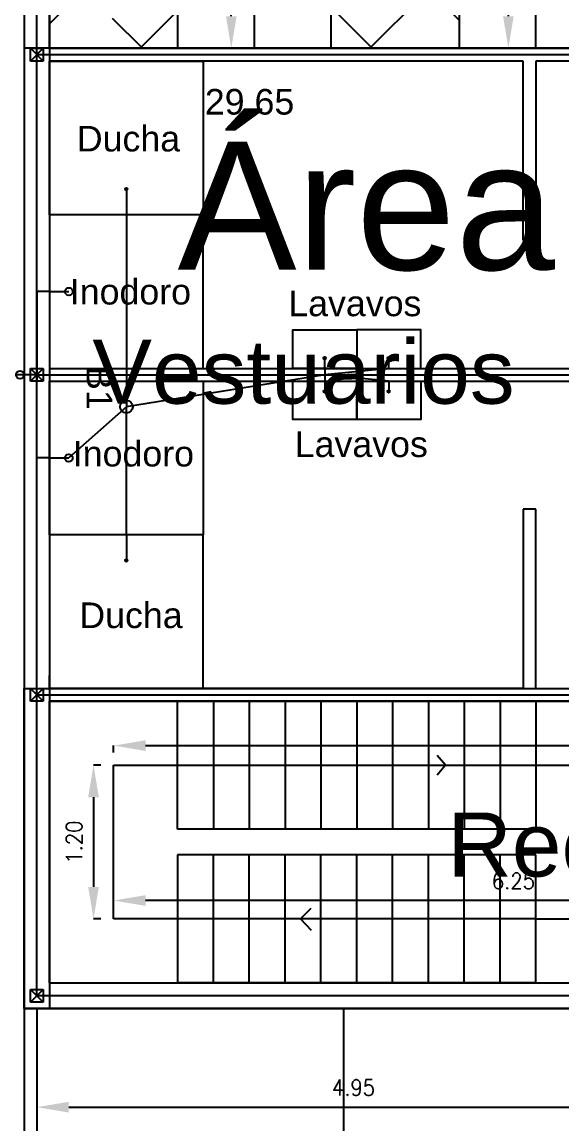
# Model space of a CAD drawing. Header units: inches. Extents: x 72863 to 73068, y 49095 to 49225.
# Drawn here: x 73046.79 to 73051.01, y 49159.34 to 49167.94 of the extents above; entities that cross this region are included whole.
import ezdxf

# ---------------------------------------------------------------- set-up
doc = ezdxf.new("R2010")
doc.units = ezdxf.units.IN
for name, color, linetype in [('Aguas pluviales', 140, 'Continuous'), ('Aguas sanitarias', 140, 'Continuous'), ('Auxiliar', 240, 'Continuous'), ('Cotas_IncendiosP0', 30, 'Continuous'), ('Cotas_IncendiosP1', 30, 'Continuous'), ('Elementos_A_P0', 251, 'Continuous'), ('Escaleras', 50, 'Continuous'), ('Exteriores', 7, 'Continuous'), ('IncendiosP0', 1, 'Continuous'), ('IncendiosP1', 1, 'Continuous'), ('P0', 5, 'Continuous'), ('P0 Paredes interiores', 102, 'Continuous'), ('P0 Texto', 7, 'Continuous'), ('P0_Elementos', 44, 'Continuous'), ('P1', 3, 'Continuous'), ('P1 Paredes interiores', 76, 'Continuous'), ('Pared exterior nave', 26, 'Continuous'), ('Pilares', 240, 'Continuous')]:
    doc.layers.add(name, color=color, linetype=linetype)
doc.layers.add('Cotas', color=200, linetype='Continuous', lineweight=9)
doc.layers.add('Límites', color=6, linetype='Continuous', lineweight=9)
doc.styles.add('80-100', font='romans.shx', dxfattribs={"width": 0.9, "height": 0.125})
doc.styles.get("Standard").update_dxf_attribs({"font": 'arial.ttf'})
doc.dimstyles.new('Copia de 100_conlineas', dxfattribs={"dimtxt": 0.125, "dimasz": 0.25, "dimexe": 0, "dimexo": 0.1, "dimgap": 0.09, "dimtad": 1, "dimzin": 4, "dimdsep": 46, "dimtxsty": '80-100', "dimcen": 0.1, "dimclrd": 256, "dimclre": 256, "dimclrt": 256, "dimadec": 0, "dimazin": 0, "dimtfac": 1, "dimtix": 1, "dimtmove": 2, "dimatfit": 3, "dimfxl": 1, "dimtvp": 1.058824, "dimtolj": 1, "dimtzin": 1, "dimarcsym": 0})
doc.dimstyles.new('Mod ISO-25', dxfattribs={"dimtxt": 0.125, "dimasz": 0.25, "dimexe": 0, "dimexo": 0.1, "dimgap": 0.09, "dimtad": 1, "dimzin": 12, "dimdsep": 46, "dimtxsty": '80-100', "dimcen": 0.1, "dimclrd": 256, "dimclre": 256, "dimclrt": 256, "dimadec": 0, "dimazin": 0, "dimtfac": 1, "dimtix": 1, "dimtmove": 2, "dimatfit": 3, "dimfxl": 1, "dimtolj": 1, "dimarcsym": 0})

# ---------------------------------------------------------------- blocks, each defined once
blk = doc.blocks.new('*D350')
at = {"layer": 'Cotas', "lineweight": -2, "transparency": 16777216}
for p, q in [((73046.9071, 49160.2388), (73046.9071, 49159.4689)), ((73051.8571, 49160.2388), (73051.8571, 49159.4689)), ((73047.1571, 49159.4689), (73051.6071, 49159.4689))]:
    blk.add_line(p, q, dxfattribs=at)
at = {"layer": 'Cotas', "transparency": 16777216}
for points in [[(73047.1571, 49159.5106), (73047.1571, 49159.4272), (73046.9071, 49159.4689)], [(73051.6071, 49159.5106), (73051.6071, 49159.4272), (73051.8571, 49159.4689)]]:
    blk.add_solid(points, dxfattribs=at)
at = {"layer": 'Defpoints', "color": 0, "transparency": 16777216}
for p in [(73046.9071, 49160.3388), (73051.8571, 49160.3388), (73051.8571, 49159.4689)]:
    blk.add_point(p, dxfattribs=at)
at = {"layer": 'Cotas', "transparency": 16777216, "insert": (73049.3821, 49159.6214), "char_height": 0.125, "attachment_point": 5, "style": '80-100'}
blk.add_mtext('\\A1;4.95', dxfattribs=at)
blk = doc.blocks.new('*D351')
at = {"layer": 'Cotas', "lineweight": -2, "transparency": 16777216}
for p, q in [((73046.9071, 49160.2388), (73046.9071, 49157.5347)), ((73056.8071, 49160.2388), (73056.8071, 49157.5347)), ((73047.1571, 49157.5347), (73056.5571, 49157.5347))]:
    blk.add_line(p, q, dxfattribs=at)
at = {"layer": 'Cotas', "transparency": 16777216}
for points in [[(73047.1571, 49157.5763), (73047.1571, 49157.493), (73046.9071, 49157.5347)], [(73056.5571, 49157.5763), (73056.5571, 49157.493), (73056.8071, 49157.5347)]]:
    blk.add_solid(points, dxfattribs=at)
at = {"layer": 'Defpoints', "color": 0, "transparency": 16777216}
for p in [(73046.9071, 49160.3388), (73056.8071, 49160.3388), (73056.8071, 49157.5347)]:
    blk.add_point(p, dxfattribs=at)
at = {"layer": 'Cotas', "transparency": 16777216, "insert": (73051.8571, 49157.6872), "char_height": 0.125, "attachment_point": 5, "style": '80-100'}
blk.add_mtext('\\A1;9.9', dxfattribs=at)
blk = doc.blocks.new('*D352')
at = {"layer": 'Cotas', "lineweight": -2, "transparency": 16777216}
for p, q in [((73046.9071, 49160.2388), (73046.9071, 49155.4054)), ((73066.7071, 49160.2388), (73066.7071, 49155.4054)), ((73047.1571, 49155.4054), (73066.4571, 49155.4054))]:
    blk.add_line(p, q, dxfattribs=at)
at = {"layer": 'Cotas', "transparency": 16777216}
for points in [[(73047.1571, 49155.447), (73047.1571, 49155.3637), (73046.9071, 49155.4054)], [(73066.4571, 49155.447), (73066.4571, 49155.3637), (73066.7071, 49155.4054)]]:
    blk.add_solid(points, dxfattribs=at)
at = {"layer": 'Defpoints', "color": 0, "transparency": 16777216}
for p in [(73046.9071, 49160.3388), (73066.7071, 49160.3388), (73066.7071, 49155.4054)]:
    blk.add_point(p, dxfattribs=at)
at = {"layer": 'Cotas', "transparency": 16777216, "insert": (73056.8071, 49155.5579), "char_height": 0.125, "attachment_point": 5, "style": '80-100'}
blk.add_mtext('\\A1;19.8', dxfattribs=at)
blk = doc.blocks.new('*D359')
at = {"layer": 'Cotas_IncendiosP1', "lineweight": -2, "transparency": 16777216}
for p, q in [((73047.5071, 49161.0388), (73047.5071, 49161.0827)), ((73053.5071, 49161.0827), (73047.7571, 49161.0827)), ((73053.7571, 49161.0388), (73053.7571, 49161.0827))]:
    blk.add_line(p, q, dxfattribs=at)
at = {"layer": 'Cotas_IncendiosP1', "transparency": 16777216}
for points in [[(73047.7571, 49161.1243), (73047.7571, 49161.041), (73047.5071, 49161.0827)], [(73053.5071, 49161.1243), (73053.5071, 49161.041), (73053.7571, 49161.0827)]]:
    blk.add_solid(points, dxfattribs=at)
at = {"layer": 'Defpoints', "color": 0, "transparency": 16777216}
for p in [(73047.5071, 49161.0827), (73047.5071, 49160.9388), (73053.7571, 49160.9388)]:
    blk.add_point(p, dxfattribs=at)
at = {"layer": 'Cotas_IncendiosP1', "transparency": 16777216, "insert": (73050.6321, 49161.2352), "char_height": 0.125, "attachment_point": 5, "style": '80-100'}
blk.add_mtext('\\A1;6.25', dxfattribs=at)
blk = doc.blocks.new('*D360')
at = {"layer": 'Cotas_IncendiosP1', "lineweight": -2, "transparency": 16777216}
for p, q in [((73047.4071, 49162.1388), (73047.3502, 49162.1388)), ((73047.3502, 49161.8888), (73047.3502, 49161.1888)), ((73047.4071, 49160.9388), (73047.3502, 49160.9388))]:
    blk.add_line(p, q, dxfattribs=at)
at = {"layer": 'Cotas_IncendiosP1', "transparency": 16777216}
for points in [[(73047.3085, 49161.8888), (73047.3919, 49161.8888), (73047.3502, 49162.1388)], [(73047.3085, 49161.1888), (73047.3919, 49161.1888), (73047.3502, 49160.9388)]]:
    blk.add_solid(points, dxfattribs=at)
at = {"layer": 'Defpoints', "color": 0, "transparency": 16777216}
for p in [(73047.5071, 49162.1388), (73047.3502, 49160.9388), (73047.5071, 49160.9388)]:
    blk.add_point(p, dxfattribs=at)
at = {"layer": 'Cotas_IncendiosP1', "transparency": 16777216, "insert": (73047.1977, 49161.5388), "char_height": 0.125, "attachment_point": 5, "rotation": 90, "style": '80-100'}
blk.add_mtext('\\A1;1.20', dxfattribs=at)
blk = doc.blocks.new('*D361')
at = {"layer": 'Cotas_IncendiosP1', "lineweight": -2, "transparency": 16777216}
for p, q in [((73047.5071, 49162.2388), (73047.5071, 49162.2924)), ((73047.7571, 49162.2924), (73055.0196, 49162.2924)), ((73055.2696, 49162.2388), (73055.2696, 49162.2924))]:
    blk.add_line(p, q, dxfattribs=at)
at = {"layer": 'Cotas_IncendiosP1', "transparency": 16777216}
for points in [[(73047.7571, 49162.3341), (73047.7571, 49162.2507), (73047.5071, 49162.2924)], [(73055.0196, 49162.3341), (73055.0196, 49162.2507), (73055.2696, 49162.2924)]]:
    blk.add_solid(points, dxfattribs=at)
at = {"layer": 'Defpoints', "color": 0, "transparency": 16777216}
for p in [(73055.2696, 49162.2924), (73047.5071, 49162.1388), (73055.2696, 49162.1388)]:
    blk.add_point(p, dxfattribs=at)
at = {"layer": 'Cotas_IncendiosP1', "transparency": 16777216, "insert": (73051.3883, 49162.4449), "char_height": 0.125, "attachment_point": 5, "style": '80-100'}
blk.add_mtext('\\A1;7.76', dxfattribs=at)
blk = doc.blocks.new('*D405')
at = {"layer": 'Cotas_IncendiosP0', "lineweight": -2, "transparency": 16777216}
for p, q in [((73048.5071, 49172.7388), (73048.4268, 49172.7388)), ((73048.4268, 49167.9888), (73048.4268, 49172.4888)), ((73048.5071, 49167.7388), (73048.4268, 49167.7388))]:
    blk.add_line(p, q, dxfattribs=at)
at = {"layer": 'Cotas_IncendiosP0', "transparency": 16777216}
for points in [[(73048.3852, 49172.4888), (73048.4685, 49172.4888), (73048.4268, 49172.7388)], [(73048.3852, 49167.9888), (73048.4685, 49167.9888), (73048.4268, 49167.7388)]]:
    blk.add_solid(points, dxfattribs=at)
at = {"layer": 'Defpoints', "color": 0, "transparency": 16777216}
for p in [(73048.4268, 49172.7388), (73048.6071, 49172.7388), (73048.6071, 49167.7388)]:
    blk.add_point(p, dxfattribs=at)
at = {"layer": 'Cotas_IncendiosP0', "transparency": 16777216, "insert": (73048.2743, 49170.2388), "char_height": 0.125, "attachment_point": 5, "rotation": 90, "style": '80-100'}
blk.add_mtext('\\A1;5.00', dxfattribs=at)
blk = doc.blocks.new('*D406')
at = {"layer": 'Cotas_IncendiosP0', "lineweight": -2, "transparency": 16777216}
for p, q in [((73050.7071, 49172.7388), (73050.5925, 49172.7388)), ((73050.5925, 49167.9888), (73050.5925, 49172.4888)), ((73050.7071, 49167.7388), (73050.5925, 49167.7388))]:
    blk.add_line(p, q, dxfattribs=at)
at = {"layer": 'Cotas_IncendiosP0', "transparency": 16777216}
for points in [[(73050.5509, 49172.4888), (73050.6342, 49172.4888), (73050.5925, 49172.7388)], [(73050.5509, 49167.9888), (73050.6342, 49167.9888), (73050.5925, 49167.7388)]]:
    blk.add_solid(points, dxfattribs=at)
at = {"layer": 'Defpoints', "color": 0, "transparency": 16777216}
for p in [(73050.5925, 49172.7388), (73050.8071, 49172.7388), (73050.8071, 49167.7388)]:
    blk.add_point(p, dxfattribs=at)
at = {"layer": 'Cotas_IncendiosP0', "transparency": 16777216, "insert": (73050.44, 49170.2388), "char_height": 0.125, "attachment_point": 5, "rotation": 90, "style": '80-100'}
blk.add_mtext('\\A1;5.00', dxfattribs=at)

msp = doc.modelspace()

# ---------------------------------------------------------------- hatches: boundary and pattern name
at = {"layer": 'P0_Elementos'}
h = msp.add_hatch(dxfattribs=at)
h.set_pattern_fill('ANSI38', color=256, scale=0.2)
h.set_pattern_definition([(45, (73014.496, 49132.724), (-0.449013, 0.449013), []), (135, (73014.496, 49132.724), (-1.3470384, 0.449013), [1.5875, -0.9525])])
h.paths.add_polyline_path([(73050.2071, 49172.2388), (73049.2071, 49172.2388), (73049.2071, 49167.7388), (73050.2071, 49167.7388)])
h.paths.add_polyline_path([(73048.0071, 49172.2388), (73047.0071, 49172.2388), (73047.0071, 49167.7388), (73048.0071, 49167.7388)])
h.paths.add_polyline_path([(73052.4071, 49172.2388), (73051.4071, 49172.2388), (73051.4071, 49167.7388), (73052.4071, 49167.7388)])
h.paths.add_polyline_path([(73056.3071, 49171.7388), (73053.4177, 49171.7388), (73053.4177, 49168.9388), (73056.3071, 49168.9388)])
h.paths.add_polyline_path([(73056.3071, 49167.7388), (73052.9071, 49167.7388), (73052.9071, 49166.2388), (73056.3071, 49166.2388)])
h.paths.add_polyline_path([(73056.3071, 49165.2388), (73052.9071, 49165.2388), (73052.9071, 49163.7388), (73056.3071, 49163.7388)])
h.paths.add_polyline_path([(73056.3071, 49174.7388), (73047.0071, 49174.7388), (73047.0071, 49173.2388), (73056.3071, 49173.2388)])
h.paths.add_polyline_path([(73056.3071, 49177.2388), (73047.0071, 49177.2388), (73047.0071, 49175.7388), (73056.3071, 49175.7388)])
h.paths.add_polyline_path([(73061.4571, 49174.7388), (73057.3071, 49174.7388), (73057.3071, 49170.5888), (73061.4571, 49170.5888)])
h.paths.add_polyline_path([(73066.6071, 49174.7388), (73062.4571, 49174.7388), (73062.4571, 49170.5888), (73066.6071, 49170.5888)])
h.paths.add_polyline_path([(73061.4571, 49169.0888), (73057.3071, 49169.0888), (73057.3071, 49164.9388), (73061.4571, 49164.9388)])
h.paths.add_polyline_path([(73066.6071, 49169.0888), (73062.4571, 49169.0888), (73062.4571, 49164.9388), (73066.6071, 49164.9388)])
h.paths.add_polyline_path([(73061.4571, 49163.7388), (73057.8571, 49163.7388), (73057.8571, 49161.4388), (73061.4571, 49161.4388)])
h.paths.add_polyline_path([(73066.6071, 49163.7388), (73062.4571, 49163.7388), (73062.4571, 49160.4388), (73066.6071, 49160.4388)])

# ---------------------------------------------------------------- linework, layer by layer
at = {"layer": 'Aguas pluviales'}
for p, q in [((73046.8071, 49196.4888), (73046.8071, 49160.2388)), ((73047.0071, 49196.4888), (73047.0071, 49160.2388)), ((73046.8071, 49160.2388), (73066.8071, 49160.2388))]:
    msp.add_line(p, q, dxfattribs=at)
msp.add_circle((73046.7756, 49165.1888), 0.0315, dxfattribs=at)
at = {"layer": 'Aguas sanitarias'}
for p, q in [((73047.6071, 49166.6388), (73047.6071, 49164.9388)), ((73047.0071, 49165.8388), (73046.9071, 49165.8388)), ((73046.9071, 49165.8388), (73046.9071, 49165.2388)), ((73047.0071, 49165.8388), (73047.1571, 49165.8388)), ((73049.1571, 49165.2388), (73049.1571, 49165.3188)), ((73049.6571, 49165.2388), (73049.6571, 49165.3188)), ((73046.9071, 49165.2388), (73046.9071, 49165.1388)), ((73049.1571, 49165.2388), (73049.1571, 49165.1388)), ((73049.6571, 49165.2388), (73049.1571, 49165.1888)), ((73046.9071, 49165.1888), (73046.4071, 49165.1888)), ((73046.9071, 49164.5388), (73046.9071, 49165.1388)), ((73049.1571, 49165.1888), (73047.6071, 49164.9388)), ((73049.6571, 49165.1388), (73049.1571, 49165.1888)), ((73049.1571, 49165.1388), (73049.1571, 49165.0588)), ((73049.6571, 49165.1388), (73049.6571, 49165.0588)), ((73047.6071, 49164.9388), (73047.1571, 49164.5388)), ((73047.6071, 49163.9388), (73047.6071, 49164.9388)), ((73047.0071, 49164.5388), (73046.9071, 49164.5388)), ((73047.0071, 49164.5388), (73047.1571, 49164.5388)), ((73047.6071, 49163.9388), (73047.6071, 49163.7388))]:
    msp.add_line(p, q, dxfattribs=at)
for centre, radius in [((73047.6071, 49166.6388), 0.01), ((73047.1571, 49165.8388), 0.03), ((73049.1571, 49165.3188), 0.01), ((73049.6571, 49165.3188), 0.01), ((73049.1571, 49165.0588), 0.01), ((73049.6571, 49165.0588), 0.01), ((73047.6071, 49164.9388), 0.05), ((73047.1571, 49164.5388), 0.03), ((73047.6071, 49163.7388), 0.01)]:
    msp.add_circle(centre, radius, dxfattribs=at)
at = {"layer": 'Auxiliar'}
for p, q in [((73046.9071, 49160.3388), (73046.9071, 49196.3637)), ((73046.9071, 49167.6888), (73066.7071, 49167.6888)), ((73046.9071, 49165.1888), (73066.7071, 49165.1888)), ((73046.9071, 49162.6888), (73066.7071, 49162.6888)), ((73066.7071, 49160.3388), (73046.9071, 49160.3388))]:
    msp.add_line(p, q, dxfattribs=at)
at = {"layer": 'Elementos_A_P0'}
msp.add_line((73050.1071, 49162.7388), (73049.6071, 49162.7388), dxfattribs=at)
for points in [[(73047.0071, 49167.6388), (73048.2071, 49167.6388), (73048.2071, 49166.4388), (73047.0071, 49166.4388)], [(73047.0071, 49165.2388), (73048.2071, 49165.2388), (73048.2071, 49166.4388), (73047.0071, 49166.4388)], [(73049.4071, 49165.2388), (73048.9071, 49165.2388), (73048.9071, 49165.5388), (73049.4071, 49165.5388)], [(73049.4071, 49165.2388), (73049.9071, 49165.2388), (73049.9071, 49165.5388), (73049.4071, 49165.5388)], [(73047.0071, 49165.1388), (73048.2071, 49165.1388), (73048.2071, 49163.9388), (73047.0071, 49163.9388)], [(73048.9071, 49165.1388), (73049.4071, 49165.1388), (73049.4071, 49164.8388), (73048.9071, 49164.8388)], [(73049.4071, 49165.1388), (73049.9071, 49165.1388), (73049.9071, 49164.8388), (73049.4071, 49164.8388)], [(73047.0071, 49162.7388), (73048.2071, 49162.7388), (73048.2071, 49163.9388), (73047.0071, 49163.9388)]]:
    msp.add_lwpolyline(points, close=True, dxfattribs=at)
at = {"layer": 'Escaleras'}
for p, q in [((73047.0071, 49160.4388), (73047.0071, 49162.6388)), ((73050.8071, 49162.6388), (73047.0071, 49162.6388)), ((73048.0071, 49161.6388), (73048.0071, 49162.6388)), ((73048.2871, 49162.6388), (73048.2871, 49161.6388)), ((73048.5671, 49162.6388), (73048.5671, 49161.6388)), ((73048.8471, 49162.6388), (73048.8471, 49161.6388)), ((73049.1271, 49162.6388), (73049.1271, 49161.6388)), ((73049.4071, 49162.6388), (73049.4071, 49161.6388)), ((73049.6871, 49162.6388), (73049.6871, 49161.6388)), ((73049.9671, 49162.6388), (73049.9671, 49161.6388)), ((73050.2471, 49162.6388), (73050.2471, 49161.6388)), ((73050.5271, 49162.6388), (73050.5271, 49161.6388)), ((73050.1011, 49162.1388), (73050.0359, 49162.2158)), ((73048.9748, 49162.1388), (73050.1011, 49162.1388)), ((73050.1011, 49162.1388), (73050.0359, 49162.0618)), ((73050.8071, 49161.6388), (73048.0071, 49161.6388)), ((73050.8071, 49161.4388), (73048.0071, 49161.4388)), ((73048.0071, 49161.4388), (73048.0071, 49160.4388)), ((73048.2871, 49160.4388), (73048.2871, 49161.4388)), ((73048.5671, 49160.4388), (73048.5671, 49161.4388)), ((73048.8471, 49160.4388), (73048.8471, 49161.4388)), ((73049.1271, 49160.4388), (73049.1271, 49161.4388)), ((73049.4071, 49160.4388), (73049.4071, 49161.4388)), ((73049.6871, 49160.4388), (73049.6871, 49161.4388)), ((73049.9671, 49160.4388), (73049.9671, 49161.4388)), ((73050.2471, 49160.4388), (73050.2471, 49161.4388)), ((73050.5271, 49160.4388), (73050.5271, 49161.4388)), ((73048.9689, 49160.9388), (73049.0519, 49161.0217)), ((73050.1367, 49160.9388), (73048.9689, 49160.9388)), ((73048.9689, 49160.9388), (73049.0519, 49160.8499)), ((73047.0071, 49160.4388), (73048.0071, 49160.4388)), ((73048.2871, 49160.4388), (73048.0071, 49160.4388)), ((73048.5671, 49160.4388), (73048.2871, 49160.4388)), ((73048.8471, 49160.4388), (73048.5671, 49160.4388)), ((73049.1271, 49160.4388), (73048.8471, 49160.4388)), ((73049.4071, 49160.4388), (73049.1271, 49160.4388)), ((73049.6871, 49160.4388), (73049.4071, 49160.4388)), ((73049.9671, 49160.4388), (73049.6871, 49160.4388)), ((73050.2471, 49160.4388), (73049.9671, 49160.4388)), ((73050.5271, 49160.4388), (73050.2471, 49160.4388)), ((73050.8071, 49160.4388), (73050.5271, 49160.4388))]:
    msp.add_line(p, q, dxfattribs=at)
for points in [[(73050.8071, 49162.6388), (73050.8071, 49161.6388)], [(73050.8071, 49160.4388), (73050.8071, 49161.4388)]]:
    msp.add_lwpolyline(points, dxfattribs=at)
at = {"layer": 'Exteriores'}
for p, q in [((73046.8071, 49160.2388), (73046.8071, 49155.2388)), ((73049.3071, 49160.2388), (73046.8071, 49160.2388)), ((73049.3071, 49155.2388), (73049.3071, 49160.2388)), ((73051.8071, 49160.2388), (73049.3071, 49160.2388))]:
    msp.add_line(p, q, dxfattribs=at)
at = {"layer": 'IncendiosP0'}
for p, q in [((73048.6071, 49167.7388), (73048.6071, 49172.7388)), ((73050.8071, 49167.7388), (73050.8071, 49172.7388))]:
    msp.add_line(p, q, dxfattribs=at)
at = {"layer": 'IncendiosP1'}
for p, q in [((73047.5071, 49160.9388), (73047.5071, 49162.1388)), ((73047.5071, 49162.1388), (73048.0071, 49162.1388)), ((73048.0071, 49162.1388), (73050.8071, 49162.1388)), ((73050.8071, 49162.1388), (73053.7821, 49162.1388)), ((73050.8071, 49160.9388), (73047.5071, 49160.9388)), ((73050.8071, 49160.9388), (73053.7571, 49160.9388))]:
    msp.add_line(p, q, dxfattribs=at)
at = {"layer": 'Límites'}
msp.add_lwpolyline([(73046.8071, 49150.5388), (73046.8071, 49200.5388), (73066.8071, 49200.5388)], dxfattribs=at)
at = {"layer": 'P0'}
for p, q in [((73046.8071, 49196.4888), (73046.8071, 49160.2388)), ((73051.8071, 49167.7388), (73046.8071, 49167.7388)), ((73046.8071, 49165.2388), (73046.8171, 49165.2388)), ((73046.8071, 49160.2388), (73066.8071, 49160.2388))]:
    msp.add_line(p, q, dxfattribs=at)
msp.add_lwpolyline([(73046.8071, 49162.7388), (73056.8071, 49162.7388), (73056.8071, 49160.2388)], dxfattribs=at)
at = {"layer": 'P0 Paredes interiores'}
for p, q in [((73047.0071, 49167.7388), (73051.9071, 49167.7388)), ((73050.7071, 49167.6388), (73047.0071, 49167.6388)), ((73050.7071, 49166.2388), (73050.7071, 49167.6388)), ((73051.8071, 49167.6388), (73050.8071, 49167.6388)), ((73050.8071, 49167.6388), (73050.8071, 49166.2388)), ((73050.8071, 49166.2388), (73050.7071, 49166.2388)), ((73047.0071, 49165.2388), (73051.8071, 49165.2388)), ((73047.0071, 49165.1388), (73051.8071, 49165.1388)), ((73050.8071, 49164.1388), (73050.7071, 49164.1388)), ((73050.7071, 49164.1388), (73050.7071, 49162.7388)), ((73050.8071, 49162.7388), (73050.8071, 49164.1388)), ((73050.5071, 49162.7388), (73047.0071, 49162.7388)), ((73050.7071, 49162.7388), (73050.5071, 49162.7388)), ((73050.8071, 49162.7388), (73051.8071, 49162.7388)), ((73056.7571, 49162.6388), (73047.0071, 49162.6388))]:
    msp.add_line(p, q, dxfattribs=at)
at = {"layer": 'P0_Elementos'}
for points in [[(73047.0071, 49172.2388), (73048.0071, 49172.2388), (73048.0071, 49167.7388), (73047.0071, 49167.7388)], [(73049.2071, 49172.2388), (73050.2071, 49172.2388), (73050.2071, 49167.7388), (73049.2071, 49167.7388)]]:
    msp.add_lwpolyline(points, close=True, dxfattribs=at)
at = {"layer": 'P1'}
for points in [[(73046.8071, 49160.2388), (73066.8071, 49160.2388), (73066.8071, 49175.2388), (73061.8071, 49175.2388), (73061.8071, 49165.2388), (73066.8071, 49165.2388)], [(73046.8071, 49160.2388), (73046.8071, 49162.7388), (73056.8071, 49162.7388), (73056.8071, 49165.2388)]]:
    msp.add_lwpolyline(points, dxfattribs=at)
at = {"layer": 'P1 Paredes interiores'}
for p, q in [((73047.0071, 49162.7388), (73056.7571, 49162.7388)), ((73047.0071, 49162.6388), (73056.7571, 49162.6388))]:
    msp.add_line(p, q, dxfattribs=at)
at = {"layer": 'Pared exterior nave'}
for p, q in [((73046.8071, 49196.4888), (73046.8071, 49160.2388)), ((73047.0071, 49167.7388), (73047.0071, 49196.0388)), ((73047.0071, 49167.6388), (73047.0071, 49165.3388)), ((73047.0071, 49165.3388), (73047.0071, 49165.2388)), ((73047.0071, 49165.1388), (73047.0071, 49162.8388)), ((73047.0071, 49162.7388), (73047.0071, 49162.8388)), ((73047.0071, 49162.6388), (73047.0071, 49160.4388)), ((73047.0071, 49160.4388), (73052.2571, 49160.4388)), ((73052.2571, 49160.2388), (73046.8071, 49160.2388))]:
    msp.add_line(p, q, dxfattribs=at)
at = {"layer": 'Pilares'}
for p, q in [((73046.8571, 49167.7388), (73046.9571, 49167.7388)), ((73046.8571, 49167.6388), (73046.8571, 49167.7388)), ((73046.8571, 49167.7388), (73046.9571, 49167.6388)), ((73046.9571, 49167.7388), (73046.8571, 49167.6388)), ((73046.9571, 49167.7388), (73046.9571, 49167.6388)), ((73046.9571, 49167.6388), (73046.8571, 49167.6388)), ((73046.8571, 49165.2388), (73046.9571, 49165.2388)), ((73046.8571, 49165.1388), (73046.8571, 49165.2388)), ((73046.8571, 49165.2388), (73046.9571, 49165.1388)), ((73046.9571, 49165.2388), (73046.8571, 49165.1388)), ((73046.9571, 49165.2388), (73046.9571, 49165.1388)), ((73046.9571, 49165.1388), (73046.8571, 49165.1388)), ((73046.8571, 49162.7388), (73046.9571, 49162.7388)), ((73046.8571, 49162.6388), (73046.8571, 49162.7388)), ((73046.8571, 49162.7388), (73046.9571, 49162.6388)), ((73046.9571, 49162.7388), (73046.8571, 49162.6388)), ((73046.9571, 49162.7388), (73046.9571, 49162.6388)), ((73046.9571, 49162.6388), (73046.8571, 49162.6388)), ((73046.8571, 49160.3888), (73046.9571, 49160.3888)), ((73046.8571, 49160.2888), (73046.8571, 49160.3888)), ((73046.8571, 49160.3888), (73046.9571, 49160.2888)), ((73046.9571, 49160.3888), (73046.8571, 49160.2888)), ((73046.9571, 49160.3888), (73046.9571, 49160.2888)), ((73046.9571, 49160.2888), (73046.8571, 49160.2888))]:
    msp.add_line(p, q, dxfattribs=at)

# ---------------------------------------------------------------- texts
at = {"layer": 'Aguas pluviales', "insert": (73048.0061, 49167.0082), "char_height": 1, "attachment_point": 1}
msp.add_mtext_dynamic_manual_height_columns('Área 100', width=13.091936, gutter_width=12.5, heights=[3.853], dxfattribs=at)
at = {"layer": 'Aguas pluviales', "insert": (73047.4968, 49165.2569), "char_height": 0.2, "attachment_point": 1, "rotation": 270}
msp.add_mtext_dynamic_manual_height_columns('B1', width=10.693228, gutter_width=12.5, heights=[0], dxfattribs=at)
at = {"layer": 'Cotas_IncendiosP0', "insert": (73048.2201, 49167.4206), "char_height": 0.2, "attachment_point": 1}
msp.add_mtext_dynamic_manual_height_columns('29.65', width=0.701109, gutter_width=1, heights=[0], dxfattribs=at)
at = {"layer": 'Elementos_A_P0', "char_height": 0.2, "attachment_point": 1}
for s, width, insert in [('Ducha', 0.346964, (73047.2196, 49167.1327)), ('Inodoro', 0.500539, (73047.1648, 49165.9374)), ('Lavavos', 0.756496, (73048.8723, 49165.8461)), ('Inodoro', 0.500539, (73047.1879, 49164.6723)), ('Lavavos', 0.756496, (73048.9228, 49164.7462)), ('Ducha', 0.346964, (73047.2391, 49163.4104))]:
    msp.add_mtext_dynamic_manual_height_columns(s, width=width, gutter_width=1, heights=[0], dxfattribs=dict(at, insert=insert))
at = {"layer": 'P0 Texto', "char_height": 0.5, "attachment_point": 1}
for s, width, insert in [('Vestuarios', 4.6, (73047.3412, 49165.4628)), ('Recepción', 3.5, (73050.1149, 49161.7699))]:
    msp.add_mtext_dynamic_manual_height_columns(s, width=width, gutter_width=12.5, heights=[0], dxfattribs=dict(at, insert=insert))

# ---------------------------------------------------------------- dimensions: what is measured, and where the dimension line sits
at = {"layer": 'Cotas'}
for base, p2, picture, middle in [((73051.8571, 49159.4689), (73051.8571, 49160.3388), '*D350', (73049.3821, 49159.6214)), ((73056.8071, 49157.5347), (73056.8071, 49160.3388), '*D351', (73051.8571, 49157.6872)), ((73066.7071, 49155.4054), (73066.7071, 49160.3388), '*D352', (73056.8071, 49155.5579))]:
    dim = msp.add_linear_dim(base=base, p1=(73046.9071, 49160.3388), p2=p2, dimstyle='Mod ISO-25', dxfattribs=at)
    dim.commit()
    dim.dimension.update_dxf_attribs({"geometry": picture, "text_midpoint": middle})
at = {"layer": 'Cotas_IncendiosP0'}
for base, p1, p2, picture, middle in [((73048.4268, 49172.7388), (73048.6071, 49167.7388), (73048.6071, 49172.7388), '*D405', (73048.2743, 49170.2388)), ((73050.5925, 49172.7388), (73050.8071, 49167.7388), (73050.8071, 49172.7388), '*D406', (73050.44, 49170.2388))]:
    dim = msp.add_linear_dim(base=base, p1=p1, p2=p2, angle=90, dimstyle='Copia de 100_conlineas', dxfattribs=at)
    dim.commit()
    dim.dimension.update_dxf_attribs({"geometry": picture, "text_midpoint": middle})
at = {"layer": 'Cotas_IncendiosP1'}
for base, p1, p2, picture, middle in [((73055.2696, 49162.2924), (73047.5071, 49162.1388), (73055.2696, 49162.1388), '*D361', (73051.3883, 49162.4449)), ((73047.5071, 49161.0827), (73053.7571, 49160.9388), (73047.5071, 49160.9388), '*D359', (73050.6321, 49161.2352))]:
    dim = msp.add_linear_dim(base=base, p1=p1, p2=p2, dimstyle='Copia de 100_conlineas', dxfattribs=at)
    dim.commit()
    dim.dimension.update_dxf_attribs({"geometry": picture, "text_midpoint": middle})
dim = msp.add_linear_dim(base=(73047.3502, 49160.9388), p1=(73047.5071, 49162.1388), p2=(73047.5071, 49160.9388), angle=90, dimstyle='Copia de 100_conlineas', dxfattribs=at)
dim.commit()
dim.dimension.update_dxf_attribs({"geometry": '*D360', "text_midpoint": (73047.1977, 49161.5388)})

doc.saveas('drawing.dxf')
